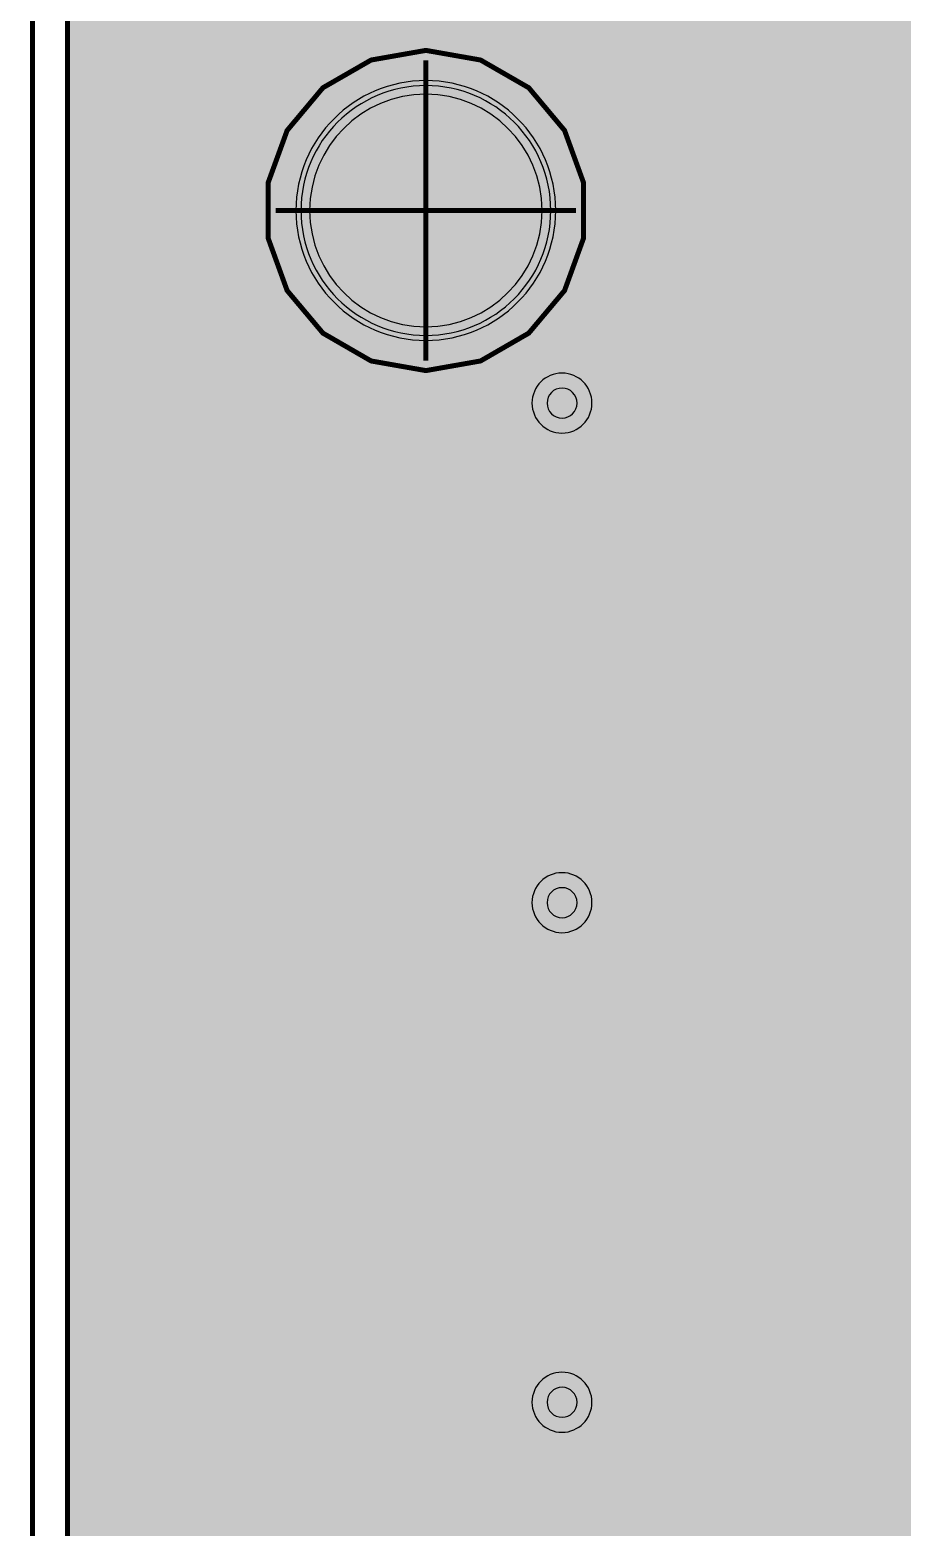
# Model space of a CAD drawing. Header units: millimetres. Extents: x 0 to 100, y -100 to 0.
# Drawn here: x -0.03 to 8.84, y -77.77 to -62.55 of the extents above; entities that cross this region are included whole.
import ezdxf

# ---------------------------------------------------------------- set-up
doc = ezdxf.new("R2010")
doc.units = ezdxf.units.MM
doc.header["$MEASUREMENT"] = 0
for name, color, linetype, true_color in [('Board-Outline-Layer', 7, 'Continuous', 0xff00ff), ('Bottom-Layer', 7, 'Continuous', 0x0000ff), ('Bottom-Paste-Mask-Layer', 7, 'Continuous', 0x800000), ('Bottom-Solder-Mask-Layer', 7, 'Continuous', 0xaa00ff), ('Hole-Layer', 7, 'Continuous', 0x222222), ('Inner1', 7, 'Continuous', 0x999966), ('Inner2', 7, 'Continuous', 0x008000), ('Multi-Layer', 7, 'Continuous', 0xc0c0c0), ('Top-Layer', 7, 'Continuous', 0xff0000), ('Top-Paste-Mask-Layer', 7, 'Continuous', 0x808080), ('Top-Solder-Mask-Layer', 7, 'Continuous', 0x800080)]:
    doc.layers.add(name, color=color, linetype=linetype, true_color=true_color)

msp = doc.modelspace()

# ---------------------------------------------------------------- hatches: boundary and pattern name
at = {"layer": 'Bottom-Layer'}
for points in [[(99.642, -0.358), (99.642, -99.642), (0.358, -99.642), (0.358, -0.358)], [(4.001, -66.015), (4.557, -65.917), (5.047, -65.634), (5.411, -65.201), (5.604, -64.669), (5.604, -64.104), (5.411, -63.573), (5.047, -63.139), (4.557, -62.857), (4.001, -62.759), (3.444, -62.857), (2.954, -63.139), (2.59, -63.573), (2.397, -64.104), (2.397, -64.669), (2.59, -65.201), (2.954, -65.634), (3.444, -65.917)], [(2.731, -64.387, 1), (5.271, -64.387, 1)]]:
    msp.add_hatch(color=256, dxfattribs=at).paths.add_polyline_path(points)
at = {"layer": 'Bottom-Paste-Mask-Layer'}
msp.add_hatch(color=256, dxfattribs=at).paths.add_polyline_path([(2.731, -64.387, 1), (5.271, -64.387, 1)])
at = {"layer": 'Bottom-Solder-Mask-Layer'}
msp.add_hatch(color=256, dxfattribs=at).paths.add_polyline_path([(2.68, -64.387, 1), (5.321, -64.387, 1)])
at = {"layer": 'Hole-Layer'}
msp.add_hatch(color=256, dxfattribs=at).paths.add_polyline_path([(2.819, -64.387, 1), (5.182, -64.387, 1)])
at = {"layer": 'Inner1'}
for points in [[(99.642, -0.358), (99.642, -99.642), (0.358, -99.642), (0.358, -0.358)], [(4.001, -66.015), (4.557, -65.917), (5.047, -65.634), (5.411, -65.201), (5.604, -64.669), (5.604, -64.104), (5.411, -63.573), (5.047, -63.139), (4.557, -62.857), (4.001, -62.759), (3.444, -62.857), (2.954, -63.139), (2.59, -63.573), (2.397, -64.104), (2.397, -64.669), (2.59, -65.201), (2.954, -65.634), (3.444, -65.917)]]:
    msp.add_hatch(color=256, dxfattribs=at).paths.add_polyline_path(points)
at = {"layer": 'Inner2'}
for points in [[(99.642, -0.358), (99.642, -99.642), (0.358, -99.642), (0.358, -0.358)], [(4.001, -66.015), (4.557, -65.917), (5.047, -65.634), (5.411, -65.201), (5.604, -64.669), (5.604, -64.104), (5.411, -63.573), (5.047, -63.139), (4.557, -62.857), (4.001, -62.759), (3.444, -62.857), (2.954, -63.139), (2.59, -63.573), (2.397, -64.104), (2.397, -64.669), (2.59, -65.201), (2.954, -65.634), (3.444, -65.917)]]:
    msp.add_hatch(color=256, dxfattribs=at).paths.add_polyline_path(points)
at = {"layer": 'Multi-Layer'}
msp.add_hatch(color=256, dxfattribs=at).paths.add_polyline_path([(2.731, -64.387, 1), (5.271, -64.387, 1)])
msp.add_hatch(color=256, dxfattribs=at).paths.add_polyline_path([(2.731, -64.387, 1), (5.271, -64.387, 1)])
msp.add_hatch(color=256, dxfattribs=at).paths.add_polyline_path([(2.731, -64.387, 1), (5.271, -64.387, 1)])
at = {"layer": 'Top-Layer'}
for points in [[(99.642, -0.358), (99.642, -99.642), (0.358, -99.642), (0.358, -0.358)], [(4.001, -66.015), (4.557, -65.917), (5.047, -65.634), (5.411, -65.201), (5.604, -64.669), (5.604, -64.104), (5.411, -63.573), (5.047, -63.139), (4.557, -62.857), (4.001, -62.759), (3.444, -62.857), (2.954, -63.139), (2.59, -63.573), (2.397, -64.104), (2.397, -64.669), (2.59, -65.201), (2.954, -65.634), (3.444, -65.917)], [(2.731, -64.387, 1), (5.271, -64.387, 1)]]:
    msp.add_hatch(color=256, dxfattribs=at).paths.add_polyline_path(points)
at = {"layer": 'Top-Paste-Mask-Layer'}
msp.add_hatch(color=256, dxfattribs=at).paths.add_polyline_path([(2.731, -64.387, 1), (5.271, -64.387, 1)])
at = {"layer": 'Top-Solder-Mask-Layer'}
msp.add_hatch(color=256, dxfattribs=at).paths.add_polyline_path([(2.68, -64.387, 1), (5.321, -64.387, 1)])

# ---------------------------------------------------------------- linework, layer by layer
at = {"layer": 'Board-Outline-Layer', "const_width": 0.0508}
msp.add_lwpolyline([(0, -100), (0, 0), (100, 0), (100, -100)], close=True, dxfattribs=at)
at = {"layer": 'Bottom-Layer'}
for points, const_width in [([(0, -100), (0, 0), (100, 0), (100, -100)], 0.00508), ([(99.642, -0.358), (99.642, -99.642), (0.358, -99.642), (0.358, -0.358)], 0.0508), ([(4.001, -66.015), (4.557, -65.917), (5.047, -65.634), (5.411, -65.201), (5.604, -64.669), (5.604, -64.104), (5.411, -63.573), (5.047, -63.139), (4.557, -62.857), (4.001, -62.759), (3.444, -62.857), (2.954, -63.139), (2.59, -63.573), (2.397, -64.104), (2.397, -64.669), (2.59, -65.201), (2.954, -65.634), (3.444, -65.917)], 0.0508)]:
    msp.add_lwpolyline(points, close=True, dxfattribs=dict(at, const_width=const_width))
at = {"layer": 'Bottom-Layer', "const_width": 0.0508}
for points in [[(4.001, -64.387), (4.001, -62.86)], [(4.001, -64.387), (2.474, -64.387)], [(4.001, -64.387), (4.001, -65.913)], [(4.001, -64.387), (5.527, -64.387)]]:
    msp.add_lwpolyline(points, dxfattribs=at)
at = {"layer": 'Bottom-Layer'}
msp.add_lwpolyline([(2.731, -64.387, 1), (5.271, -64.387, 1)], format="xyb", close=True, dxfattribs=at)
at = {"layer": 'Bottom-Paste-Mask-Layer'}
msp.add_lwpolyline([(2.731, -64.387, 1), (5.271, -64.387, 1)], format="xyb", close=True, dxfattribs=at)
at = {"layer": 'Bottom-Solder-Mask-Layer'}
msp.add_lwpolyline([(2.68, -64.387, 1), (5.321, -64.387), (5.321, -64.387, 1), (2.68, -64.387)], format="xyb", dxfattribs=at)
at = {"layer": 'Hole-Layer'}
msp.add_lwpolyline([(2.819, -64.387, 1), (5.182, -64.387), (5.182, -64.387, 1), (2.819, -64.387)], format="xyb", dxfattribs=at)
for points in [[(5.233, -66.345, 1), (5.538, -66.345, 1)], [(5.233, -71.425, 1), (5.538, -71.425, 1)], [(5.233, -76.505, 1), (5.538, -76.505, 1)]]:
    msp.add_lwpolyline(points, format="xyb", close=True, dxfattribs=at)
at = {"layer": 'Inner1'}
for points, const_width in [([(0, -100), (0, 0), (100, 0), (100, -100)], 0.00508), ([(99.642, -0.358), (99.642, -99.642), (0.358, -99.642), (0.358, -0.358)], 0.0508), ([(4.001, -66.015), (4.557, -65.917), (5.047, -65.634), (5.411, -65.201), (5.604, -64.669), (5.604, -64.104), (5.411, -63.573), (5.047, -63.139), (4.557, -62.857), (4.001, -62.759), (3.444, -62.857), (2.954, -63.139), (2.59, -63.573), (2.397, -64.104), (2.397, -64.669), (2.59, -65.201), (2.954, -65.634), (3.444, -65.917)], 0.0508)]:
    msp.add_lwpolyline(points, close=True, dxfattribs=dict(at, const_width=const_width))
at = {"layer": 'Inner1', "const_width": 0.0508}
for points in [[(4.001, -64.387), (4.001, -62.86)], [(4.001, -64.387), (2.474, -64.387)], [(4.001, -64.387), (4.001, -65.913)], [(4.001, -64.387), (5.527, -64.387)]]:
    msp.add_lwpolyline(points, dxfattribs=at)
at = {"layer": 'Inner2'}
for points, const_width in [([(0, -99.949), (0, 0), (100.076, 0), (100.076, -99.949)], 0.00508), ([(99.642, -0.358), (99.642, -99.642), (0.358, -99.642), (0.358, -0.358)], 0.0508), ([(4.001, -66.015), (4.557, -65.917), (5.047, -65.634), (5.411, -65.201), (5.604, -64.669), (5.604, -64.104), (5.411, -63.573), (5.047, -63.139), (4.557, -62.857), (4.001, -62.759), (3.444, -62.857), (2.954, -63.139), (2.59, -63.573), (2.397, -64.104), (2.397, -64.669), (2.59, -65.201), (2.954, -65.634), (3.444, -65.917)], 0.0508)]:
    msp.add_lwpolyline(points, close=True, dxfattribs=dict(at, const_width=const_width))
at = {"layer": 'Inner2', "const_width": 0.0508}
for points in [[(4.001, -64.387), (4.001, -62.86)], [(4.001, -64.387), (2.474, -64.387)], [(4.001, -64.387), (4.001, -65.913)], [(4.001, -64.387), (5.527, -64.387)]]:
    msp.add_lwpolyline(points, dxfattribs=at)
at = {"layer": 'Multi-Layer'}
for points in [[(2.731, -64.387, 1), (5.271, -64.387, 1)], [(2.731, -64.387, 1), (5.271, -64.387, 1)], [(2.731, -64.387, 1), (5.271, -64.387, 1)], [(5.08, -66.345, 1), (5.69, -66.345, 1)], [(5.08, -71.425, 1), (5.69, -71.425, 1)], [(5.08, -76.505, 1), (5.69, -76.505, 1)]]:
    msp.add_lwpolyline(points, format="xyb", close=True, dxfattribs=at)
at = {"layer": 'Top-Layer'}
for points, const_width in [([(0, -99.949), (0, 0), (100.076, 0), (100.076, -99.949)], 0.00508), ([(99.642, -0.358), (99.642, -99.642), (0.358, -99.642), (0.358, -0.358)], 0.0508), ([(4.001, -66.015), (4.557, -65.917), (5.047, -65.634), (5.411, -65.201), (5.604, -64.669), (5.604, -64.104), (5.411, -63.573), (5.047, -63.139), (4.557, -62.857), (4.001, -62.759), (3.444, -62.857), (2.954, -63.139), (2.59, -63.573), (2.397, -64.104), (2.397, -64.669), (2.59, -65.201), (2.954, -65.634), (3.444, -65.917)], 0.0508)]:
    msp.add_lwpolyline(points, close=True, dxfattribs=dict(at, const_width=const_width))
at = {"layer": 'Top-Layer', "const_width": 0.0508}
for points in [[(4.001, -64.387), (4.001, -62.86)], [(4.001, -64.387), (2.474, -64.387)], [(4.001, -64.387), (4.001, -65.913)], [(4.001, -64.387), (5.527, -64.387)]]:
    msp.add_lwpolyline(points, dxfattribs=at)
at = {"layer": 'Top-Layer'}
msp.add_lwpolyline([(2.731, -64.387, 1), (5.271, -64.387, 1)], format="xyb", close=True, dxfattribs=at)
at = {"layer": 'Top-Paste-Mask-Layer'}
msp.add_lwpolyline([(2.731, -64.387, 1), (5.271, -64.387, 1)], format="xyb", close=True, dxfattribs=at)
at = {"layer": 'Top-Solder-Mask-Layer'}
msp.add_lwpolyline([(2.68, -64.387, 1), (5.321, -64.387), (5.321, -64.387, 1), (2.68, -64.387)], format="xyb", dxfattribs=at)

doc.saveas('drawing.dxf')
